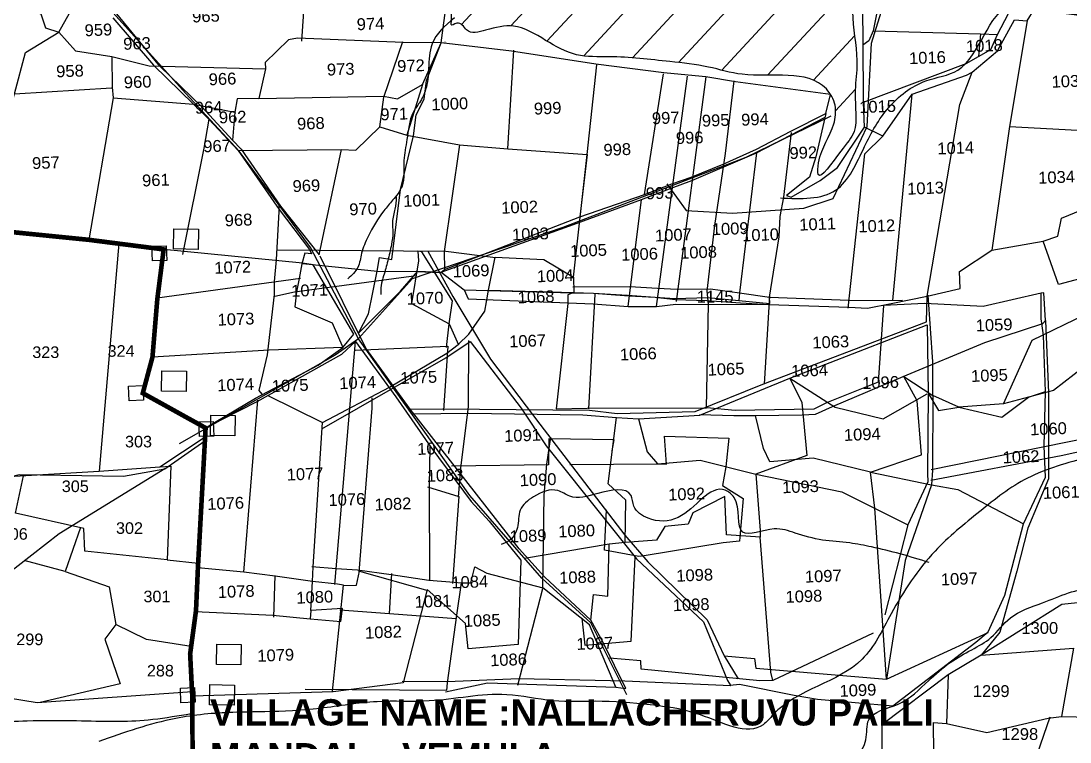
# Model space of a CAD drawing. Header units: inches. Extents: x 203261 to 228925, y 1594290 to 1605484.
# Drawn here: x 212986 to 214796, y 1601238 to 1602483 of the extents above; entities that cross this region are included whole.
import ezdxf
from ezdxf.enums import TextEntityAlignment as Align

# ---------------------------------------------------------------- set-up
doc = ezdxf.new("R2010")
doc.units = ezdxf.units.IN
doc.header["$MEASUREMENT"] = 0
doc.linetypes.add('HIDDEN2', pattern=[0.1875, 0.125, -0.0625])
for name, color, linetype in [('DIMENSION', 7, 'Continuous'), ('PLOT NO', 7, 'Continuous'), ('PLOTS', 7, 'Continuous'), ('PLOTS NO', 7, 'Continuous'), ('ROAD', 1, 'Continuous'), ('STREAM', 4, 'Continuous'), ('TEXT', 1, 'Continuous'), ('VILLAGE BOUNDRY', 5, 'Continuous'), ('VILLAGE BOUNDRY STONE', 1, 'Continuous'), ('VILLAGE BOUNDRY STONES', 1, 'Continuous')]:
    doc.layers.add(name, color=color, linetype=linetype)
doc.styles.get("Standard").update_dxf_attribs({"font": 'arial.ttf'})

msp = doc.modelspace()

# ---------------------------------------------------------------- hatches: boundary and pattern name
at = {"layer": 'STREAM'}
h = msp.add_hatch(dxfattribs=at)
h.set_pattern_fill('ANSI31', color=256, scale=511.1834383110195, angle=2.21251331787907)
h.set_pattern_definition([(47.21251331787908, (213133.6387216388, 1600498.408352531), (-46.89329999948237, 43.40465235965905), [])])
edge = h.paths.add_edge_path()
edge.add_spline(control_points=[(213728.2884643227, 1602476.839443316), (213728.8283848728, 1602474.321323217), (213744.3228939385, 1602485.447280742), (213755.1214493178, 1602457.865566442), (213794.5713943031, 1602469.128056864), (213839.8563896228, 1602481.105136434), (213890.9768104263, 1602449.287644466), (213942.2711095212, 1602419.619825191), (214017.8565039884, 1602423.115229394), (214092.7377394717, 1602414.003952994), (214170.4590212094, 1602406.053664442), (214255.9627945014, 1602378.501843966), (214356.3941548441, 1602404.029851011), (214394.2690024732, 1602337.925017217), (214388.4729791502, 1602290.064068225), (214363.4419078011, 1602261.647836469), (214358.4980543997, 1602197.299397528), (214400.7390326433, 1602260.930606105), (214432.5171337456, 1602294.728125098), (214421.9869369251, 1602352.604740313), (214432.3818844339, 1602416.149182542), (214417.5482550289, 1602486.589020635), (214422.6736489813, 1602560.686437633), (214419.5791749623, 1602645.237135309), (214416.2412436715, 1602725.413456318), (214355.6256633723, 1602793.958076079), (214252.6309842261, 1602776.072195194), (214126.5453623276, 1602862.980040686), (213993.4404814934, 1602950.578307915), (213900.0028801885, 1602970.090236452), (213856.8364865262, 1602996.687830753), (213845.3576348186, 1603003.585327751)], knot_values=[645.735917245654, 645.735917245655, 645.735917245655, 645.735917245655, 655.5460348284314, 675.7279649828342, 708.7894496171743, 757.3884470547819, 818.1357622457722, 876.7465479068137, 933.4815928096446, 1038.499879225556, 1105.583354076819, 1165.329928464349, 1312.756351857339, 1344.616352274712, 1376.818473940464, 1448.758549961232, 1468.887505358014, 1525.034118745897, 1565.776738610667, 1631.11621326327, 1677.730997210728, 1762.118583531011, 1841.541094186089, 1899.868224834722, 2017.290108372567, 2073.454370263737, 2148.211247650806, 2300.718058557838, 2517.137558995528, 2597.969003824519, 2627.550512470154, 2627.550512470154, 2627.550512470154, 2627.550512470154], degree=3, periodic=0)
edge.add_line((213845.3576348186, 1603003.585327751), (213837.9851107656, 1603006.112708852))
edge.add_line((213837.9851107656, 1603006.112708852), (213782.4451343773, 1603028.552211965))
edge.add_spline(control_points=[(213782.4451343773, 1603028.552211965), (213777.2527608156, 1603027.450608507), (213770.3764124697, 1603022.144683892), (213763.9189322197, 1602990.690490988), (213762.5303856731, 1602950.365894349), (213754.9752008614, 1602899.802701344), (213742.5882082189, 1602853.235361303), (213746.2250989068, 1602816.428560654), (213730.3452447, 1602775.328426492), (213713.4420966684, 1602720.214977131), (213766.3502082287, 1602706.10602996), (213761.2541226705, 1602671.862359163), (213760.5200142247, 1602640.937009499), (213751.276910729, 1602593.144485197), (213731.0880836968, 1602540.154178926), (213729.1604384106, 1602496.559555753), (213728.2884643227, 1602476.839443316)], knot_values=[0, 0, 0, 0, 21.88639284769079, 36.85871759895792, 88.98191856097174, 147.3901469682167, 188.0944778434085, 233.7577125128544, 253.1184418694419, 324.3072857567562, 355.9748491897749, 380.8364690139732, 414.0419449632609, 453.2416926274997, 524.452308618321, 583.2715811697842, 583.2715811697842, 583.2715811697842, 583.2715811697842], degree=3, periodic=0)
h.paths.add_polyline_path([(214031.6059063751, 1602612.935926598), (214089.661764818, 1602615.178905848), (214088.4526398853, 1602646.475132023), (214030.3967814424, 1602644.232152773)], flags=24)

# ---------------------------------------------------------------- linework, layer by layer
at = {"layer": 'PLOTS'}
for points in [[(214374.7132603296, 1602323.38607092), (214357.806886602, 1602248.438433467), (214346.5733456897, 1602213.13755968), (214307.0224470216, 1602181.723630177), (214315.0728044625, 1602178.51634247), (214364.9596191759, 1602207.404260413), (214395.1335526839, 1602229.95661916), (214441.413152218, 1602299.699437911), (214440.0411699543, 1602342.538213215), (214439.4037198618, 1602449.407020932), (214438.3761516574, 1602552.940102437), (214437.0793517197, 1602624.363126284), (214416.1006272882, 1602719.17954711), (214409.2538536025, 1602759.46843524)], [(214519.84763571, 1602725.231219609), (214512.6553344425, 1602699.07237115), (214505.0018921474, 1602666.360772875), (214495.8253214587, 1602636.43660368), (214470.5507900612, 1602535.919567352), (214456.8295597101, 1602466.090561972), (214449.0661934221, 1602448.436254867), (214438.485365746, 1602441.42568967)], [(212919.0594823199, 1602123.590835905), (212974.6015978438, 1602356.959456448), (212993.3604793081, 1602428.287633382), (213050.9772323314, 1602463.482998898), (213098.2426586659, 1602548.009190221), (213131.9715934973, 1602612.879108801), (213112.4657942608, 1602693.995440472), (213094.5252408932, 1602707.731342453)], [(213470.3945757677, 1602448.219973704), (213475.1101645629, 1602516.673226), (213504.0453377681, 1602676.312831857), (213541.6186052417, 1602666.10264851), (213560.6502541085, 1602675.416289695), (213589.3482503334, 1602677.552853903), (213618.2612365467, 1602708.318599701), (213716.2378039793, 1602703.920869097)], [(213567.9546544959, 1601943.807107228), (213640.8945966273, 1602016.664003975), (213670.7792822142, 1602050.887019443), (213710.8039795746, 1602049.496416353), (213716.7968431297, 1602054.133365608), (213950.1695573539, 1602145.090346328), (214061.7285339372, 1602183.196821106), (214109.2928117297, 1602201.537699319), (214142.3475929635, 1602213.301949264), (214197.4408605275, 1602236.036860344), (214255.027865234, 1602261.59987971), (214314.2703255235, 1602292.764431531), (214374.7132603296, 1602323.38607092), (214382.8957454558, 1602355.819081118), (214218.7977908801, 1602377.894406836), (214167.6487048011, 1602386.253417704), (214137.0866130831, 1602389.501992659), (214095.2780794067, 1602393.20193909), (213978.0840872128, 1602408.613321507), (213832.1063470367, 1602431.086846346), (213711.1601528045, 1602445.17104292), (213645.5427505168, 1602445.898212099), (213462.7318375097, 1602453.367364205), (213447.1058254545, 1602450.687658414), (213407.070929007, 1602411.476274487), (213407.5056854567, 1602400.2233131), (213396.1267036416, 1602349.069874206), (213358.7418494499, 1602348.811806387), (213354.9718122965, 1602325.678886994), (213350.9054313967, 1602277.128137464), (213297.5772747335, 1602334.743426634), (213225.2090397179, 1602405.044910999), (213103.3172580837, 1602553.750914736)], [(214456.8295597101, 1602466.090561972), (214641.5242211181, 1602460.49703819), (214671.4277696294, 1602459.517651047), (214703.4200308872, 1602521.711388177), (214684.7271859385, 1602524.388910211), (214681.4039498238, 1602510.266332516), (214643.53037573, 1602516.037374812), (214641.0292949262, 1602524.598165454), (214470.5507900612, 1602535.919567352)], [(212843.9603470471, 1602531.15855168), (212975.2829276632, 1602511.514788172), (213020.1075218657, 1602495.575956142), (213027.8066682037, 1602470.928974432), (213050.9772323314, 1602463.482998898), (213079.8211742653, 1602431.311776395), (213142.6094464247, 1602421.799049747), (213206.6949368717, 1602405.576538017), (213407.5056854567, 1602400.2233131)], [(213567.9546544959, 1601943.807107228), (213585.4442838124, 1601977.401262988), (213600.6727102019, 1602050.783613039), (213604.6221239847, 1602074.822158842), (213625.7362664293, 1602071.250681009), (213640.6020536108, 1602191.856935201), (213662.8636374394, 1602284.848487244), (213667.8042391457, 1602321.112021703), (213681.4014171946, 1602347.960620142), (213685.5361886625, 1602380.059484648), (213711.1601528045, 1602445.17104292), (213720.6804036656, 1602518.395849272)], [(214473.3337711339, 1602284.368947453), (214524.0901013323, 1602356.696151369), (214617.7502343552, 1602389.52854577), (214627.2705514767, 1602394.679684884), (214671.0075608302, 1602431.315388419), (214700.5937445668, 1602484.95640557), (214722.2803365863, 1602482.947988843), (214734.3518152291, 1602502.666255817), (214876.2909260487, 1602485.103131303), (214904.6978080374, 1602493.553503711), (214914.3606110963, 1602490.131791423), (215151.954911721, 1602451.319853542), (215241.5679938727, 1602416.713114406), (215363.8546455278, 1602372.932372315), (215386.7671093622, 1602363.618440106), (215459.4230316337, 1602341.718243121), (215520.1474097304, 1602333.114068135), (215534.5516380972, 1602330.310387647), (215636.3575838227, 1602328.155779081), (215656.1650585901, 1602343.033817615), (215697.4574129119, 1602386.76982274), (215728.0767243523, 1602432.749642574)], [(213144.083698243, 1602488.664404434), (213214.3496126428, 1602406.504780788), (213283.6667570463, 1602339.132850046), (213310.0053726123, 1602313.189889994), (213360.5902285325, 1602259.286083095), (213431.1050085731, 1602157.251681562), (213483.3620731647, 1602088.153284146), (213486.8963788876, 1602080.936954657), (213475.4421662437, 1602081.878028755), (213470.3885213882, 1602063.695905787), (213465.9376315322, 1602038.460914491), (213461.4059155797, 1602015.317975077), (213458.295481121, 1601989.581329727), (213522.5907231822, 1601961.823695697), (213541.4083874768, 1601919.512851746), (213413.7323581321, 1601914.488998132), (213212.6185567746, 1601902.796392091)], [(214722.2803365863, 1602482.947988843), (214691.9576773174, 1602300.603173186), (214661.4591810257, 1602087.087269377)], [(213350.9054313967, 1602277.128137464), (213365.8375087792, 1602261.465390767), (213433.4612546534, 1602163.430580553), (213500.5937790596, 1602079.331445446), (213538.7156615836, 1602261.305545773), (213563.584444274, 1602259.973514841), (213604.9152536158, 1602300.271756823), (213611.9522579826, 1602351.381262832), (213644.9839710479, 1602447.730926347)], [(213396.1267036416, 1602349.069874206), (213611.2179794123, 1602353.289942294), (213635.2665458384, 1602348.763694752), (213678.5279936529, 1602373.28435667), (213711.1601528045, 1602445.17104292)], [(214440.0411699543, 1602342.538213215), (214617.3463108432, 1602409.753117385), (214659.6823159536, 1602433.80317741), (214671.4277696294, 1602459.517651047)], [(214641.5242211181, 1602460.49703819), (214638.5143133984, 1602421.778147398)], [(213826.1512333134, 1602262.330018347), (213836.5520412496, 1602432.75724625)], [(213142.6094464247, 1602421.799049747), (213143.099839832, 1602368.806125825), (213144.859139442, 1602350.136119608), (213102.6745082598, 1602105.157851513)], [(213604.9152536158, 1602300.271756823), (213651.4189001068, 1602286.058121754), (213742.2925198232, 1602268.893985521), (213826.1512333134, 1602262.330018347), (213962.6897380443, 1602252.662219409), (213979.4040228209, 1602407.441665946)], [(214061.7285339372, 1602183.196821106), (214094.3877463237, 1602391.485741073)], [(214549.9272016191, 1602007.824275811), (214605.939779252, 1602338.629934175), (214627.2705514767, 1602394.679684884)], [(213410.4161640225, 1601836.681291397), (213505.979066783, 1601789.733375155), (213621.516216731, 1601851.043570355), (213720.6028432344, 1601909.504432715), (213740.0303807982, 1601924.446855622), (213758.4423346774, 1601942.473037693), (213786.2538417899, 1601982.209431898), (213789.1878258169, 1601997.85870314), (213792.4038162139, 1602018.420787556), (213803.9839931759, 1602075.279773378), (213888.1158924188, 1602071.414509219), (213939.5578143806, 1602040.511672194), (213939.6722711675, 1602014.346177683), (213929.6047587852, 1602009.924998085), (213929.2739094791, 1601995.285525266), (213909.1819398159, 1601813.138312762), (213962.905136874, 1601814.779052745), (214168.8354783919, 1601815.184605302), (214172.5940217095, 1601993.894035048), (214169.9648814211, 1602016.760315876), (214183.3748048127, 1602130.062049527), (214201.6478679322, 1602254.264732351), (214216.8114471539, 1602379.57276021)], [(213678.5279936529, 1602373.28435667), (213651.4189001068, 1602286.058121754)], [(214082.5803490122, 1601990.021054554), (214136.1986456935, 1602387.606206966)], [(214167.6487048011, 1602386.253417704), (214116.6967995877, 1601998.454825697)], [(212974.6015978438, 1602356.959456448), (213142.1501615431, 1602367.741613656)], [(214490.6662672665, 1602000.608752795), (214524.0901013323, 1602356.696151369)], [(213144.859139442, 1602350.136119608), (213283.6667570463, 1602339.132850046), (213354.9718122965, 1602325.678886994)], [(213710.8039795746, 1602049.496416353), (213793.494379512, 1602079.341579096), (213945.6302240728, 1602133.685060943), (214056.8951186331, 1602174.906273839), (214107.8515517581, 1602194.426996487), (214143.5250529527, 1602207.743778755), (214255.0109530577, 1602255.456711909), (214373.5586253061, 1602317.001812968)], [(214556.2927464432, 1601690.488829289), (214780.8825515145, 1601733.04439996), (214940.899226914, 1601767.807963734), (215095.6032531965, 1601811.853857152), (215178.0685116501, 1601860.896541182), (215193.8997920957, 1601857.792210268), (215231.3890186628, 1601850.978497271), (215315.6877282792, 1601906.298476973), (215403.0767978065, 1601967.114149315), (215497.0327555533, 1602116.852902146), (215509.8165836897, 1602116.911955844), (215522.2632174655, 1602126.919944273), (215552.7316870089, 1602151.618388556), (215626.5152336977, 1602265.394662941), (215643.2097604809, 1602261.928367458), (215660.9998353546, 1602293.608455535), (215675.9161455391, 1602325.17751615), (215634.8164846774, 1602328.965934061), (215609.7549662682, 1602271.783756642), (215626.5152336977, 1602265.394662941)], [(213310.0053726123, 1602313.189889994), (213301.0837676384, 1602263.233052205), (213264.1428723178, 1602080.000036468)], [(214413.2021862305, 1601986.981940503), (214442.0637150751, 1602253.551668215), (214473.3337711339, 1602284.368947453), (214441.413152218, 1602299.699437911)], [(214691.9576773174, 1602300.603173186), (214873.0420691991, 1602290.758881207)], [(213792.4038162139, 1602018.420787556), (213939.6722711675, 1602014.346177683), (213973.8047481197, 1602012.818793549), (214032.7037195025, 1602009.71786156), (214080.4647894628, 1602006.065644512), (214114.4043171441, 1602004.058805808), (214171.2794515653, 1602005.327175462), (214278.2717168138, 1601995.328259781), (214277.3325911902, 1602006.202697294), (214294.0795560969, 1602110.066710808), (214295.8270316214, 1602145.435939464), (214302.3193119942, 1602178.893308341), (214315.7127896546, 1602290.178295221)], [(213742.2925198232, 1602268.893985521), (213716.0413876572, 1602084.967082473), (213716.7968431297, 1602054.133365608)], [(213360.5902285325, 1602259.286083095), (213538.7156615836, 1602261.305545773)], [(213939.5578143806, 1602040.511672194), (213962.6897380443, 1602252.662219409)], [(213962.6897380443, 1602252.662219409), (213950.1695573539, 1602145.090346328)], [(214255.0109530577, 1602255.456711909), (214225.6673951293, 1602013.575608551), (214224.7755841895, 1602000.327717622)], [(213710.8039795746, 1602049.496416353), (213750.5024733484, 1602018.69013549), (213937.4931562083, 1602013.832318101), (213973.8047481197, 1602012.818793549), (214035.0286640339, 1602008.538968017), (214080.4647894628, 1602006.065644512), (214115.0819831377, 1602001.966081006), (214169.2573342589, 1602000.310967587), (214227.6629247019, 1601996.51890597), (214276.2035135062, 1601993.479785222), (214414.3415600523, 1601988.899747916), (214446.9440511599, 1601987.13506384), (214487.4922758737, 1601995.128222862), (214549.9272016191, 1602007.824275811), (214606.7976341837, 1602020.907566999), (214605.660115419, 1602050.350384338), (214661.4591810257, 1602087.087269377), (214750.1396525153, 1602102.610574843), (214775.1421220894, 1602111.515275043), (214781.5156575907, 1602142.382398057), (214864.5708822778, 1602176.212106456)], [(214033.8871779632, 1601990.076849503), (214056.8951186331, 1602174.906273839)], [(213401.6669329897, 1601838.438440775), (213396.5020461382, 1601845.117393856), (213411.2076584817, 1601906.564200743), (213423.4167271302, 1602010.648209292), (213423.3575006023, 1602032.941741214), (213426.7687782068, 1602070.430893597), (213431.269546068, 1602154.214105553), (213431.2697530855, 1602163.978417756)], [(214681.5207751931, 1601822.144354987), (214731.0638900567, 1601931.979702688), (214823.6586502322, 1601976.51182057), (214822.0969486431, 1602040.136885579), (214776.7138629905, 1602027.789049254), (214750.1396525153, 1602102.610574843)], [(213304.3290641654, 1601780.311225334), (213390.6732320907, 1601831.990010725), (213498.4030386896, 1601888.798443045), (213541.4083874768, 1601919.512851746), (213560.3084499137, 1601942.032752245), (213489.9359533504, 1602061.799475555), (213471.5123489518, 1602064.574029095), (213267.2013842539, 1602085.152366412), (213231.923491135, 1602088.590468934)], [(213426.5734530456, 1602087.698654676), (213718.8877019612, 1602085.78861812), (213804.9111256407, 1602074.485429484)], [(213719.9526478293, 1601919.006427143), (213724.9150407188, 1601960.311008247), (213730.7089840155, 1601999.631604781), (213677.3160661182, 1602084.696415044), (213670.7827369777, 1602085.274164383), (213671.8031829548, 1602068.63125566), (213659.5869455054, 1601995.263020216), (213724.9150407188, 1601960.311008247), (213740.571475966, 1601923.874786814)], [(213687.6636880828, 1602085.531041398), (213731.3128120663, 1602007.205468412), (213796.0595362015, 1601899.37426389), (213881.1391660475, 1601786.715131451), (214027.9525687302, 1601595.361770589), (214067.6628044724, 1601549.378991147), (214170.2812904508, 1601449.256948532), (214199.4787879395, 1601387.173967449), (214223.2828524647, 1601347.455153197)], [(213471.4917325273, 1602064.450096909), (213601.0901795352, 1602051.233047434), (213670.1871085105, 1602050.6214743), (213708.7075407375, 1602048.868114465)], [(214012.6266230872, 1601332.596110536), (214029.8863158833, 1601330.377129632), (213990.7262874898, 1601409.745833257), (213969.3353290067, 1601448.339831734), (213889.5299912883, 1601523.126375005), (213845.7009527962, 1601571.914894832), (213657.5636316424, 1601812.66028162), (213580.9414589161, 1601918.181884566), (213502.0028603865, 1602077.053520925)], [(213468.0135610221, 1602038.462054521), (213220.9657905933, 1602004.447343622)], [(213667.5134510629, 1602042.888579927), (213457.9334344378, 1602014.828031931), (213423.9657769104, 1602007.427830878)], [(213750.5024733484, 1602018.69013549), (213757.5040793925, 1602003.394509331), (213973.3092018696, 1601994.891647496), (214033.8871779632, 1601990.076849503), (214082.5803490122, 1601990.021054554), (214116.1639885209, 1601993.927638683), (214276.2035135062, 1601993.479785222)], [(213938.2044152922, 1602024.251429478), (214036.2882707014, 1602024.403977467), (214084.1915611638, 1602021.589985477), (214118.5145485529, 1602019.793052789), (214175.578208944, 1602020.455966376), (214225.6673951293, 1602013.575608551), (214277.3325911902, 1602006.202697294), (214415.3947608305, 1602001.060835262), (214474.0725566098, 1602000.244378482), (214507.2599779232, 1602000.973127107)], [(213965.6104479836, 1601813.144181802), (213976.863087902, 1602011.592690051)], [(214156.6884499711, 1601803.527865049), (214215.8161691744, 1601802.056753859), (214253.6236731232, 1601801.659456008), (214334.0057021756, 1601803.262802813), (214357.1371522861, 1601804.156482866), (214386.2136029622, 1601817.257920691), (214508.4721538649, 1601869.458807948), (214649.4527321397, 1601927.996504513), (214749.2069460159, 1601960.62949524), (214754.248677944, 1601965.686668091), (214751.2712161603, 1602013.444397027), (214746.2395003812, 1602013.012807882)], [(214209.8470546164, 1601336.183469088), (214225.7734228717, 1601337.945198183), (214319.967845399, 1601319.090907251), (214360.6621379406, 1601312.36148989), (214490.5415605546, 1601300.420306935), (214633.907199872, 1601410.797009092), (214655.1732579088, 1601428.221890315), (214683.7611697158, 1601491.825833166), (214715.8106045942, 1601614.82137379), (214753.7895785065, 1601695.470472393), (214751.7702861303, 1601748.95776988), (214753.9672374047, 1601843.52316313), (214750.574437744, 1601939.888708597), (214747.428767371, 1601961.470022288), (214746.4338749819, 1601968.903056409), (214746.2395003812, 1602013.012807882), (214646.3411107883, 1601990.217614339), (214545.9922233015, 1601994.958538274), (214474.5341436848, 1601991.960576671), (214465.1646681944, 1601859.56305787), (214376.01395029, 1601823.584229978), (214354.0251548529, 1601812.654139242), (214218.5140621971, 1601810.383558508), (214169.6819494999, 1601815.256840179)], [(214269.1189590357, 1601856.100147732), (214278.2441439479, 1602008.254026388)], [(214452.1524837042, 1601704.215072687), (214540.165738745, 1601734.220215485), (214532.4634664581, 1601827.335800643), (214509.4250469446, 1601869.218901655), (214559.7213866911, 1601836.216162243), (214559.5068995798, 1601894.279790047), (214551.3822387716, 1602009.319092057)], [(213657.5636316424, 1601812.66028162), (213713.8166173945, 1601813.207578405), (213966.6898645784, 1601811.21993782), (214014.8299705908, 1601805.017611394), (214149.1605070574, 1601808.52783458), (214266.3399626806, 1601855.717529576), (214548.4036556419, 1601963.651093788), (214549.9272016191, 1602007.824275811)], [(213662.0680650627, 1601804.61094219), (213758.484689064, 1601805.639829816), (213955.2042502467, 1601803.129493637), (214013.7362500497, 1601798.313480713), (214051.5961125672, 1601796.068984482), (214157.4362547794, 1601802.252861744), (214312.8024397212, 1601866.222655507), (214549.5284573213, 1601958.415055567), (214551.722159713, 1601840.39705594), (214550.3485946897, 1601701.670148849), (214550.8946480651, 1601687.536448125), (214516.3185593473, 1601613.219960668), (214476.8159220622, 1601457.657415426)], [(214754.248677944, 1601965.686668091), (214758.9796221696, 1601840.79147775), (214758.9548837078, 1601753.50475808), (214759.4235550466, 1601692.525612544), (214723.4071225548, 1601607.485266085), (214704.5331632508, 1601533.029647056), (214675.1894535172, 1601427.927859897), (214643.194534414, 1601388.161605993)], [(214556.8237452494, 1601708.496220515), (214828.851215162, 1601763.953385011), (214917.4765400959, 1601785.443350303), (215021.2595382222, 1601806.609703286), (215056.111298141, 1601816.771741625), (215138.4367489224, 1601865.769492612), (215133.8579567196, 1601951.186423371)], [(213304.3290641654, 1601780.311225334), (213393.5822167004, 1601825.893822587), (213539.3064273681, 1601907.807621345), (213562.947333433, 1601929.393304431), (213632.4835532441, 1601833.959106183), (213693.0346994406, 1601747.329262361), (213762.8170161141, 1601653.589847824), (213793.5603978084, 1601619.547324453), (213848.3901257191, 1601552.201596766), (213843.6055097192, 1601406.616580171), (213757.6642774123, 1601399.104209925), (213752.71729281, 1601442.69666967), (213686.5826658513, 1601501.624914101), (213645.2729098049, 1601340.265373326), (213524.6766231573, 1601324.893148438), (213281.2961962333, 1601317.315618979)], [(213504.9896956929, 1601778.705367272), (213631.2605471705, 1601851.61769906), (213719.1206833868, 1601901.46178731), (213760.8315524323, 1601929.480386494), (213849.1636886488, 1601814.456423596), (213892.1985587216, 1601749.587393229), (213992.6671284251, 1601623.291435593), (214048.1201088565, 1601554.514169876), (214163.8655526756, 1601445.569828633), (214205.324780334, 1601344.547576439), (214210.9626306717, 1601335.396405683), (214027.6536810202, 1601342.980514432), (214002.9475813147, 1601343.765388257), (213845.0457889784, 1601347.073396393), (213721.1958175662, 1601342.169876818), (213643.703998915, 1601342.694304244)], [(213527.1604369817, 1601510.154103946), (213562.947333433, 1601929.393304431)], [(213562.8679794472, 1601914.597811931), (213722.3549740436, 1601921.550199603), (213714.792572382, 1601810.767216628)], [(213740.7861907896, 1601660.642184719), (213744.6759152257, 1601711.392906474), (213758.1005523098, 1601816.986547373), (213758.8708655407, 1601931.381215452)], [(214875.0801681384, 1601927.818977051), (214767.6292325984, 1601845.276471711), (214681.5207751931, 1601822.144354987), (214604.1726380113, 1601816.507404554), (214559.7213866911, 1601836.216162243)], [(214312.8024397212, 1601866.222655507), (214333.23591651, 1601824.375886758), (214342.233627326, 1601732.961510592), (214253.7459064793, 1601700.5690603), (214261.4348880861, 1601603.12091039), (214261.609631994, 1601592.052883253)], [(214312.8024397212, 1601866.222655507), (214390.9430207344, 1601816.227539037), (214473.7158298191, 1601795.93874678), (214549.6571362844, 1601839.291703861)], [(213370.4552960924, 1601531.337094314), (213394.1882936244, 1601828.068947709)], [(213569.6153937194, 1601531.125295168), (213591.6101503794, 1601814.230654469), (213591.8630588815, 1601832.108706931)], [(214559.7213866911, 1601836.216162243), (214559.1764047719, 1601707.440698876), (214557.2725533729, 1601682.225048828), (214511.545171827, 1601551.78303352), (214479.4611893554, 1601346.639501725)], [(214551.722159713, 1601840.39705594), (214569.5923740751, 1601810.309015017), (214604.1726380113, 1601816.507404554)], [(214604.1726380113, 1601816.507404554), (214678.4479720084, 1601799.09731204), (214724.5750038957, 1601833.710413349), (214753.9672374047, 1601843.52316313)], [(214028.2018178556, 1601582.533001062), (214029.5848710897, 1601655.459600158), (213998.8544420701, 1601683.649051039), (214013.7362500497, 1601798.313480713)], [(214051.5961125672, 1601796.068984482), (214066.2831515992, 1601738.991199048), (214084.105072297, 1601718.571300693), (214157.926014889, 1601724.833962593), (214253.7459064793, 1601700.5690603), (214402.5626789565, 1601670.143857824), (214516.3185593473, 1601613.219960668)], [(214479.4611893554, 1601346.639501725), (214459.4406191519, 1601641.681909246), (214452.1524837042, 1601704.215072687), (214352.8101143136, 1601728.088644147), (214278.1230626266, 1601721.961530409), (214267.5291308152, 1601744.599155918), (214253.6236731232, 1601801.659456008)], [(213488.7991434406, 1601515.115671359), (213490.171049797, 1601540.666554152), (213505.979066783, 1601789.733375155)], [(213718.3729953132, 1601324.864573262), (213790.8157062083, 1601340.234433886), (214012.6266230872, 1601332.596110536), (213966.6954468446, 1601440.679871737), (213886.2955358823, 1601504.263435823), (213888.6416985547, 1601664.575637932), (213893.0462633057, 1601717.876272601), (213900.2145842161, 1601764.365655281)], [(214006.2953460599, 1601740.981265876), (214009.532650711, 1601760.058252815), (213896.737386468, 1601761.826225187), (213896.4300129008, 1601716.891923656), (213728.8531475565, 1601714.514543399)], [(213933.1637261928, 1601717.528688068), (214083.7292848889, 1601718.483379196), (214099.9355979772, 1601717.884028158), (214096.4595768604, 1601766.334064062), (214207.1377860518, 1601762.901438608), (214202.1795964582, 1601712.93960038), (214196.5183722452, 1601681.174666258), (214232.2225765598, 1601658.281692831), (214226.6845874827, 1601591.575589041), (214225.7098076042, 1601585.054746831), (214197.5210458583, 1601581.949566921), (214061.1464575791, 1601559.286853238), (214051.8352753339, 1601558.492269575), (213992.7291134403, 1601569.17507549), (213996.1223823489, 1601638.881782824)], [(213691.1923155076, 1601747.51409745), (213690.0358045454, 1601679.751791928), (213690.625932408, 1601517.932237524)], [(214452.1524837042, 1601704.215072687), (214557.2725533729, 1601682.225048828), (214602.8331581746, 1601674.102376863), (214715.8106045942, 1601614.82137379)], [(213687.4889308471, 1601678.506977568), (213741.3544068348, 1601661.810553941), (213730.3156459286, 1601511.559324366)], [(214283.6348941098, 1601344.426150603), (214280.1426064688, 1601358.497457064), (214261.609631994, 1601592.052883253), (214203.6776793578, 1601595.556430311), (214200.6247792817, 1601662.032614181), (214145.3310886147, 1601633.843258638), (214137.1771853924, 1601614.464986591), (214096.866556826, 1601609.942192259), (214082.3559063868, 1601586.660552574), (214028.2018178556, 1601582.533001062), (214000.8250780826, 1601579.440010108), (213854.8190425806, 1601554.769274492)], [(213969.3353290067, 1601448.339831734), (213973.9558844766, 1601492.91925912), (213998.5045088437, 1601490.136303207), (214000.8250780826, 1601579.440010108)], [(213953.4268268218, 1601451.947656226), (213958.759668662, 1601405.50640651), (214038.7109405647, 1601412.153155366), (214046.0285996688, 1601557.35870284)], [(213485.7633504678, 1601465.465294204), (213488.7991434406, 1601515.115671359), (213424.2677681163, 1601524.561053481), (213370.4552960924, 1601531.337094314), (213291.0365020357, 1601539.040137979)], [(213487.8412655874, 1601541.129985637), (213529.5959039346, 1601537.485467466), (213566.666573519, 1601535.3993751), (213624.4548258391, 1601527.077079307), (213689.3768135228, 1601517.291004068), (213733.5127572906, 1601514.291929613), (213745.2648855195, 1601512.967049477), (213737.4610406282, 1601457.281783163), (213721.4467870028, 1601340.558777547), (213720.1766050556, 1601327.029430037), (213476.159685894, 1601328.867214901)], [(213745.2648855195, 1601512.967049477), (213762.1929475223, 1601513.225746615), (213769.2878181452, 1601540.855720275), (213789.9240382495, 1601529.398202743), (213886.2955358823, 1601504.263435823)], [(213423.513829024, 1601525.757404635), (213421.4323696149, 1601453.848077887)], [(213541.1010167366, 1601508.360331963), (213564.6322293222, 1601508.67648284), (213570.1576844193, 1601532.964699901), (213687.8305605306, 1601499.916425783)], [(213621.7938162325, 1601459.177584515), (213625.5502471152, 1601529.254106922)], [(213523.1442876186, 1601325.900298192), (213542.4458824378, 1601508.965732988), (213531.8486512988, 1601510.928206335), (213488.7991434406, 1601515.115671359)], [(213843.3011185338, 1601336.055739234), (213886.4248331574, 1601503.359204498)], [(213286.178059249, 1601463.249238712), (213420.4198359721, 1601456.852891694), (213484.5921301277, 1601450.595695795), (213537.6474482683, 1601446.320424579), (213540.3130286229, 1601468.916886978), (213485.7633504678, 1601465.465294204), (213484.5921301277, 1601450.595695795)], [(213536.2557209553, 1601466.46730095), (213621.7709409196, 1601459.769674669), (213736.7491008548, 1601451.28500649)], [(214809.2069785966, 1601478.177030816), (214781.9886742043, 1601475.825960493), (214643.194534414, 1601388.161605993), (214586.2458031724, 1601353.937068317), (214471.5494421604, 1601267.548152955), (214471.3060618712, 1601189.542239444)], [(214456.661042241, 1601425.860601075), (214283.6348941098, 1601344.426150603), (214260.8577910471, 1601343.606931356), (214055.9847120115, 1601363.77148058), (214055.4145843826, 1601378.528304078), (214001.3478232314, 1601383.009291316)], [(214199.4787879395, 1601387.173967449), (214251.5235917155, 1601382.187618031), (214253.9558395628, 1601365.638785652), (214479.4611893554, 1601346.639501725), (214655.0685257167, 1601427.269085699)], [(214643.194534414, 1601388.161605993), (214802.3489185703, 1601400.289064657), (214781.6077139149, 1601282.321177421)], [(214586.2458031724, 1601353.937068317), (214582.9189892001, 1601270.066609135)], [(214561.3488220044, 1601218.550060102), (214560.7592562968, 1601271.634245512), (214582.9189892001, 1601270.066609135), (214652.784300972, 1601254.452784408), (214758.5377517694, 1601279.544698241), (214781.6077139149, 1601282.321177421), (214857.8947144018, 1601280.221588976)], [(214761.5906260889, 1601280.995921679), (214701.2380137952, 1601106.320940196), (214671.9222734053, 1601032.593574843), (214691.5165448161, 1601027.809017411), (214681.5325829934, 1600970.616911347), (214649.7079668218, 1600890.029420294)]]:
    msp.add_lwpolyline(points, dxfattribs=at)
at = {"layer": 'PLOTS NO'}
for points in [[(213154.5330719189, 1602098.510521336), (213120.744644704, 1601705.731326862)], [(212886.6943643969, 1601691.801510068), (213120.744644764, 1601705.731326866), (213225.3101627579, 1601713.049113323), (213303.4917447183, 1601765.113179127)], [(213225.3101627579, 1601713.049113323), (213244.4463874906, 1601714.388319677), (213237.6849322549, 1601552.730389084), (213291.4832458901, 1601547.148911476)], [(213237.6849322549, 1601552.730389084), (213095.9711720899, 1601567.43293505), (213094.352211562, 1601606.952087039), (212976.160641252, 1601633.057041503), (212990.232707801, 1601697.963733642)], [(213088.5556830198, 1601608.232365432), (213062.1500240544, 1601532.420312587), (213137.8510456792, 1601506.053326265), (213149.1934327669, 1601441.194731393)], [(211119.0442186254, 1601540.737129997), (211502.8537229896, 1601469.939047804), (211792.5659607419, 1601320.724358395), (211892.4687313186, 1601294.888669157), (211981.309546259, 1601280.785688879), (212105.1821741, 1601253.850939214), (212233.8597564549, 1601279.069218741), (212560.7560909061, 1601384.285049394), (212747.5988521587, 1601349.581993588), (213013.7143193235, 1601306.101964859), (213280.8863270335, 1601325.420328317)], [(213062.1500240544, 1601532.420312587), (212991.355784901, 1601551.548377065)], [(213279.3667568425, 1601403.187313765), (213202.2107316725, 1601415.008740793), (213149.1934327669, 1601441.194731393), (213130.568302821, 1601415.777021737), (213156.637738373, 1601338.602215871), (213018.5140062213, 1601306.449015048)]]:
    msp.add_lwpolyline(points, dxfattribs=at)
at = {"layer": 'ROAD'}
for points in [[(213568.140590852, 1601934.468791939), (213485.2857046453, 1602091.955241642), (213362.2261231773, 1602258.219856535), (213269.9549250951, 1602357.785566118), (213107.8648530855, 1602538.600688954), (212941.6614249904, 1602734.504561515), (212838.2362707592, 1602807.152886751), (212726.0477394075, 1602907.33420362), (212607.2773152336, 1603025.724187488), (212495.1513783605, 1603177.952240083), (212382.2514652766, 1603272.565631134)], [(214100.2508686237, 1602201.839887809), (214133.9892736422, 1602155.62663336), (214213.6654324499, 1602151.101937879), (214336.5835815968, 1602159.651938657), (214387.2884920467, 1602176.436423704), (214446.4642647008, 1602300.512574883), (214453.8353718875, 1602444.488859064), (214470.4412562392, 1602498.158146133), (214591.5575685188, 1602641.968648598), (214655.2608493475, 1602767.02149622), (214698.8441900141, 1602813.372484148), (214711.7102800422, 1602844.661067351), (214737.5169595053, 1602887.856111224), (214779.6140867283, 1602951.305249791), (214792.1575857424, 1602990.943575078), (214775.4114277822, 1603030.591603736)], [(213568.372442857, 1601935.043084002), (213661.4039966026, 1602038.635280476), (213921.1976513032, 1602126.852975346), (214237.402498236, 1602247.962252268), (214383.7717745795, 1602319.000473185)], [(214031.1600716888, 1601319.416830989), (213982.6135091883, 1601417.63081014), (213969.2540053376, 1601443.884197011), (213884.4697001569, 1601521.059512392), (213760.3498391308, 1601663.760012399), (213568.140590852, 1601934.468791939), (213528.2125985652, 1601905.818759094), (213395.2686289117, 1601830.514742199), (213258.4818879099, 1601752.804194989)], [(210633.4892424185, 1601250.492013884), (210763.7377919103, 1601343.741752226), (210996.655160816, 1601417.164067368), (211252.775360726, 1601520.48350822), (211520.5614509462, 1601502.521615159), (211713.6692463629, 1601549.343210743), (212194.0386291002, 1601543.251888174), (212369.656948614, 1601538.892649478), (212503.4426870497, 1601570.025265252), (212579.0527305615, 1601562.745517724), (212721.046793591, 1601633.100131648), (212982.6351512311, 1601700.003279343), (213162.8205111707, 1601697.083687102), (213234.2068139523, 1601709.54987792), (213303.1006126018, 1601758.013805044)], [(213234.2068139523, 1601709.54987792), (213051.7964951523, 1601597.490889844), (212933.2737397745, 1601505.229541487), (212821.6042651267, 1601417.781670985), (212779.3572380691, 1601359.273739211), (212778.8571796873, 1601212.111532469), (212788.1704271634, 1601119.15478148), (212698.6494153925, 1601007.340915974), (212611.3381787271, 1600910.264870539), (212483.1893712664, 1600847.337375224), (212270.5986046018, 1600692.785015026), (212164.2646998013, 1600577.30393526), (212025.1777731986, 1600454.142624885), (211819.7536208797, 1600262.063416461), (211729.9692401387, 1600255.638954724), (211651.7166094318, 1600170.235016916), (211552.4708300239, 1600066.457986856)]]:
    msp.add_lwpolyline(points, dxfattribs=at)
at = {"layer": 'STREAM'}
for points in [[(213728.2884643227, 1602476.839443316), (213733.6841217382, 1602535.410713616), (213752.5725290036, 1602604.07059929), (213759.7001004072, 1602642.616908359), (213762.2521491506, 1602675.724168593), (213760.8131741943, 1602700.544109998), (213735.2014626669, 1602719.168685334), (213736.2975047358, 1602790.349091246), (213742.2883819184, 1602808.759610842), (213745.3137255117, 1602854.322515673), (213752.8652826909, 1602894.320222309), (213761.6439550261, 1602952.064971488), (213766.8204959696, 1603003.930485101), (213770.5679212737, 1603018.426253865), (213879.13382249, 1602983.87195094), (213954.8985457389, 1602955.704075902), (214143.9661045962, 1602850.390931625), (214282.8323092653, 1602787.347259668), (214357.2891043017, 1602780.655743429), (214397.1155842663, 1602741.054281241), (214420.2519554856, 1602625.934313119), (214421.548473788, 1602567.621594009), (214421.2658485636, 1602488.199586217), (214428.3346268001, 1602404.108581352), (214425.3443451125, 1602357.589807745), (214423.5547077498, 1602292.274846626), (214400.9279654458, 1602258.392821802), (214361.7941482416, 1602218.131344607), (214362.453331251, 1602238.249503646), (214388.5852164439, 1602305.275611351), (214390.6948474433, 1602337.408555456), (214375.7257410865, 1602365.533019566), (214230.4948331569, 1602390.881267955), (214172.0861600238, 1602403.454257014), (214105.6635902816, 1602412.847596514), (214000.9812864554, 1602421.241388707), (213944.3575666946, 1602424.793807683), (213891.222845937, 1602449.530938596), (213835.6988933369, 1602474.174943761), (213787.6242285095, 1602467.055312193), (213754.5688721646, 1602467.691852169), (213737.8564103479, 1602479.00573412), (213728.2884643227, 1602476.839443316), (213728.2956264207, 1602478.636354689)], [(215841.7099692734, 1602586.398249877), (215853.8939860812, 1602558.436100082), (215863.9456421611, 1602531.778561438), (215859.5015648325, 1602485.143384683), (215832.2143598119, 1602454.962805602), (215778.2794315655, 1602396.013283004), (215708.631224051, 1602258.786420222), (215672.1198560882, 1602213.372060286), (215618.7084479538, 1602130.322056736), (215509.6172986957, 1602022.932814136), (215409.0092829388, 1601925.855944523), (215325.8341903022, 1601866.062911946), (215125.060708433, 1601799.082894428), (215041.5818096637, 1601775.888443052), (214957.7177827006, 1601762.663740723), (214827.9797091521, 1601729.916226888), (214722.8007253286, 1601693.679963717), (214640.6486086164, 1601636.145257555), (214563.3586005245, 1601567.704356972), (214487.6093110708, 1601459.384468152), (214437.3523223256, 1601380.893964673), (214283.8860136477, 1601285.364353412), (214266.7913025196, 1601268.062839979), (214158.4495585188, 1601284.955742861), (214083.4496228566, 1601300.917997535), (213988.7955033633, 1601308.355069523), (213903.2665338166, 1601309.488300366), (213824.0464561932, 1601319.740489874), (213690.1268160974, 1601309.019504347), (213600.2492604637, 1601307.765902567), (213501.8885713288, 1601296.199927799), (213406.6395043096, 1601290.301190702), (213351.169582518, 1601289.267509785), (213252.7660438043, 1601278.809292362), (213119.9591454136, 1601239.286803256)], [(214296.5723542866, 1602177.491929931), (214391.7849491142, 1602190.932496308), (214441.6324762815, 1602266.073664989), (214483.0020063578, 1602333.077326467), (214547.6341111034, 1602379.503568228), (214602.5923176961, 1602398.222014782), (214694.7448770057, 1602511.36639369), (214765.4329518221, 1602505.52494947), (214814.309876659, 1602493.329846126), (214863.8906499536, 1602494.633423296), (214904.477214508, 1602522.530849175), (214935.136089321, 1602537.798806028), (215013.1696650925, 1602516.320974717), (215086.8523756674, 1602480.591592499), (215170.8696145081, 1602453.68177646), (215263.021166413, 1602431.524635955), (215320.6754497802, 1602414.158473995), (215350.6304761356, 1602415.927750333), (215383.4057318113, 1602439.849940465), (215398.3427842231, 1602481.451825697), (215418.3393542178, 1602518.962951007), (215445.2780018999, 1602551.231293765), (215461.0895473356, 1602554.29168052), (215484.7686414935, 1602512.345000722), (215515.9259560039, 1602498.853334475), (215595.7688499269, 1602493.977553754), (215649.7501223023, 1602492.389664975), (215692.8806516467, 1602502.01568704), (215723.4474488034, 1602503.80859905), (215758.8653844473, 1602491.094327847), (215750.5397073806, 1602452.809350656), (215751.1538643654, 1602436.912899116)], [(213733.7915540876, 1602488.632821062), (213695.0758832016, 1602443.398483315), (213689.2780548121, 1602401.08692721), (213684.0817684914, 1602364.575495641), (213679.5810905208, 1602352.847844531), (213673.3979048348, 1602341.880692895), (213662.4911847895, 1602324.954164177), (213651.9042971579, 1602278.330887115), (213646.7080108375, 1602241.819455547), (213643.4489342658, 1602197.954977922), (213627.0560759759, 1602173.389421369), (213612.0573125685, 1602155.480112414), (213584.8850852495, 1602110.691753852), (213573.5913741344, 1602081.831615407), (213567.0931624952, 1602057.64833702), (213549.684895003, 1602037.994931433)], [(217719.473668133, 1601918.205740343), (217647.6430392666, 1601953.65355807), (217583.0019362494, 1601994.073196796), (217500.6547714189, 1602041.185130067), (217433.8716109533, 1602102.309951981), (217290.7881998134, 1602188.278097654), (217213.1081091554, 1602218.805867555), (217148.5212569878, 1602240.451404975), (217091.8199351032, 1602266.425064838), (216988.7743832654, 1602271.306006323), (216890.8915962856, 1602286.300517031), (216783.990167395, 1602291.558506126), (216680.7753005378, 1602288.241382275), (216590.5193009983, 1602314.25981767), (216499.0852647287, 1602330.24136392), (216394.2432087555, 1602351.672803065), (216316.1258565065, 1602376.148469276), (216228.0094016732, 1602398.896666288), (216160.6672759255, 1602405.012434456), (215974.8673078554, 1602363.216178045), (215860.9655108655, 1602282.649652732), (215788.5832655378, 1602183.30481), (215754.5793866159, 1602118.698257072), (215706.9715715266, 1602044.984046994), (215641.0167812763, 1601973.779281005), (215591.9833377947, 1601877.902117193), (215529.0041972227, 1601757.465362347), (215487.3353476116, 1601668.961957022), (215437.8803361051, 1601558.492514786), (215398.4422214524, 1601440.038022785), (215373.837387459, 1601382.231153888), (215352.0758788708, 1601334.188988241), (215298.2393589462, 1601282.762069862), (215206.3059387614, 1601244.881929816), (215146.1644142534, 1601206.065218828), (215131.6234468483, 1601168.955950493), (215132.9669300286, 1601145.06295264), (215104.1054926896, 1601108.660688082), (215075.7756551626, 1601080.260574408), (215046.9466814919, 1601043.019374855), (214986.1955344786, 1601013.151185462), (214944.6262780466, 1600990.120784587), (214920.2672060672, 1600967.7552748), (214877.4888482521, 1600932.495667052), (214838.1998176884, 1600883.087956863), (214831.9421945344, 1600838.317079898), (214830.2866158232, 1600801.450234393), (214835.1503794489, 1600745.187359022), (214825.3446133623, 1600685.66958453), (214806.6510500168, 1600647.31347511), (214784.2939252967, 1600581.934514405), (214782.5411856516, 1600557.673609736), (214749.3663795997, 1600492.889329006), (214740.2036306362, 1600451.541293704), (214739.9235661988, 1600423.977116407), (214746.1511918918, 1600402.040607344), (214720.8695803813, 1600377.542693428), (214734.6160293726, 1600335.063654328), (214746.3194488159, 1600310.650579414), (214754.0715480348, 1600284.068748672), (214764.2764188441, 1600263.629971906), (214763.7629763943, 1600242.105069603)], [(213633.4219670166, 1602179.047360368), (213630.9202618061, 1602158.319679876), (213626.8315858136, 1602135.879681201), (213627.5319690629, 1602117.751403482), (213625.0302954137, 1602097.02290607), (213618.6912488744, 1602068.71989876), (213611.4323300664, 1602042.856224758), (213607.1226628401, 1602026.184572172), (213606.9012771044, 1602010.496372622)], [(213618.725342337, 1600118.88535838), (213623.3211702827, 1600154.42462982), (213644.8814705279, 1600181.24633891), (213658.3219448884, 1600197.529284151), (213664.9344981237, 1600213.974459545), (213675.5364140194, 1600270.621977645), (213686.7300127796, 1600311.95475014), (213705.6538398026, 1600340.804837545), (213706.4170558813, 1600354.768131535), (213717.1388799402, 1600375.206474719), (213751.9981444394, 1600377.831378163), (213778.7524161008, 1600380.569215821), (213818.8156263223, 1600402.993254214), (213848.6929797938, 1600435.248819195), (213865.8991279494, 1600453.38141935), (213903.8814725794, 1600485.524093584), (213921.822365785, 1600517.744564617), (213932.2335149449, 1600535.188593409), (213951.4004894829, 1600570.649897352), (213981.1743697032, 1600638.689246364), (214026.7850720496, 1600683.055908861), (214044.4498160303, 1600700.354131573), (214060.5792746373, 1600764.985709654), (214082.4147290977, 1600835.349062406), (214157.0370346419, 1600863.450036529), (214179.2483550359, 1600871.123840995), (214198.9432661277, 1600890.968588756), (214211.225604102, 1600908.482276957), (214233.0373886093, 1600961.80555328), (214277.9622505569, 1601073.537704997), (214313.3447795383, 1601111.027703431), (214339.5845433036, 1601155.661704648), (214398.2011434874, 1601192.004671958), (214444.0069760379, 1601242.16555929), (214448.821636613, 1601276.42987509), (214498.333054242, 1601303.107046988), (214552.3828379763, 1601344.447375126), (214589.3793349818, 1601375.315826826), (214626.7123299477, 1601397.474577823), (214659.7294250315, 1601418.376260634), (214693.3312519684, 1601452.384553696), (214749.0594355035, 1601478.525015692), (214838.6459071379, 1601503.792917623), (214856.1198152676, 1601503.377695351), (214932.9689000553, 1601519.430789031), (214977.8483561991, 1601515.713014425), (215046.7765599158, 1601539.092441502), (215117.0845882452, 1601583.241574315), (215150.0175590488, 1601606.320676868), (215224.7256107009, 1601649.549479859), (215256.8593995832, 1601693.314102562), (215304.0819710339, 1601713.674265971), (215326.8771322998, 1601716.735623426), (215330.5703783961, 1601677.626188454), (215334.8524446674, 1601623.274769831), (215353.0034885054, 1601577.091554241), (215372.912916637, 1601541.879644682), (215378.7009935215, 1601505.031813049), (215381.182664405, 1601440.797811122), (215312.6567808921, 1601350.41670799), (215295.3552611103, 1601318.128498865), (215208.0739313844, 1601289.678640052), (215153.8138365298, 1601253.781872136), (215109.3632830413, 1601189.915320738), (215086.7404594973, 1601154.150508164), (215062.9440332994, 1601120.521045266), (215017.6101736095, 1601079.517433761), (214979.7765719104, 1601042.074631036), (214909.5568084883, 1600967.399464835), (214870.3813049488, 1600936.446827549), (214844.6555529505, 1600925.807446376), (214838.7879523062, 1600883.277842206)], [(214553.0638013902, 1601548.069265533), (214503.0602764796, 1601562.835192786), (214453.8593091893, 1601574.849169976), (214415.9962920721, 1601581.73525187), (214369.1493198911, 1601586.882739885), (214322.0339488781, 1601598.97729377), (214285.5613292792, 1601605.917093461), (214231.4697677366, 1601600.348567391), (214216.3745865175, 1601660.252701046), (214201.2654044213, 1601672.888059095), (214120.2271989353, 1601625.925384708), (214068.0601430731, 1601624.605668519), (214043.5912473801, 1601645.228329253), (214038.6953787346, 1601663.824234152), (213981.4740531319, 1601667.179432225), (213932.9171909011, 1601662.520466726), (213912.3537261273, 1601672.16214264), (213870.2953143568, 1601661.492558439), (213847.5172763974, 1601638.348791312), (213842.41460078, 1601608.234723628), (213830.6792757061, 1601587.604796715), (213814.2896921494, 1601579.318423926)]]:
    msp.add_spline(points, degree=3, dxfattribs=at)
msp.add_open_spline([(213281.4611789978, 1601286.823819605), (213277.9644714947, 1601286.31415173), (213252.5617909812, 1601282.536462542), (213208.4570055782, 1601274.852131719), (213145.0234728007, 1601272.771005613), (213075.3953864255, 1601275.005733126), (213005.1310460341, 1601275.2230921), (212930.8230540387, 1601270.742973326), (212862.5879554772, 1601278.038624175), (212789.9830183754, 1601293.333977257), (212716.5512687633, 1601298.567787186), (212633.6219811297, 1601293.165735306), (212544.8084738001, 1601302.181934816), (212459.0920349084, 1601283.136786673), (212349.8509637509, 1601278.648656599), (212230.698071705, 1601243.723386115), (212080.6912785948, 1601144.585849711), (211949.161867212, 1601238.149074469), (211835.4974871497, 1601235.414847082), (211768.9517046088, 1601261.7300833), (211683.3222039024, 1601305.050134077), (211591.173935002, 1601339.220134604), (211444.7428046384, 1601380.413349596), (211323.5139767345, 1601381.167407974), (211170.3852661733, 1601386.936277315), (211062.1440028043, 1601367.970532774), (210941.5528517322, 1601339.305286711), (210854.7299851153, 1601317.235807194), (210756.8634018431, 1601307.348076191), (210714.4845517226, 1601168.362585274), (210699.9735003889, 1601033.120995113), (210641.0047587309, 1600893.96042922), (210608.4349460632, 1600797.979020747), (210580.7828844489, 1600715.988553232), (210576.8496788239, 1600633.757744366), (210512.3150581876, 1600546.622786024), (210438.9415320184, 1600512.520542192), (210389.7843251431, 1600489.673459021)], degree=3, knots=[7.73813528280692, 7.73813528280692, 7.73813528280692, 7.73813528280692, 9.163709803799746, 18.09795125273139, 25.77583257076735, 34.7169714397151, 46.21506787129574, 54.11881024145505, 64.71679746256531, 73.7657555792767, 84.0581599056273, 94.28253450725435, 107.2878294548483, 119.7356991228851, 129.4299909701128, 151.2076940315658, 170.0979618572434, 195.4939932971196, 206.5861564391474, 215.5087420885005, 223.9264214980743, 245.4134030530577, 254.9885133279751, 285.1772921017399, 293.7700766656925, 316.7941308650637, 329.2417729327618, 343.4368795612206, 354.3057085715589, 364.536392021145, 396.1717899718308, 411.7660727301541, 424.7098912135689, 437.2099662018255, 446.5599217905312, 457.1921366088776, 478.7746891439848, 478.7746891439848, 478.7746891439848, 478.7746891439848], dxfattribs=at)
at = {"layer": 'VILLAGE BOUNDRY', "linetype": 'HIDDEN2', "ltscale": 75, "const_width": 8}
msp.add_lwpolyline([(213282.9076566821, 1601019.488576957), (213281.2961962333, 1601317.315618979), (213277.611179644, 1601390.182739444), (213287.7548003237, 1601465.322396715), (213291.0365020357, 1601539.040137979), (213304.3290641654, 1601780.311225334), (213195.8924213242, 1601840.439737748), (213212.6185567746, 1601902.796392091), (213220.9351588496, 1602002.736118435), (213231.923491135, 1602088.590468934), (213102.6745082598, 1602105.157851513), (212919.0594823199, 1602123.590835905)], dxfattribs=at)
at = {"layer": 'VILLAGE BOUNDRY', "linetype": 'HIDDEN2', "ltscale": 75}
msp.add_lwpolyline([(213026.799548892, 1600050.501051959, 8, 8, 0), (213066.7176356607, 1600222.862366823, 8, 8, 0), (213071.0398473601, 1600250.630871939, 8, 8, 0), (213079.7358492821, 1600316.990883857, 8, 8, 0), (213141.2022249414, 1600407.664666253, 8, 8, 0), (213146.4509191628, 1600496.970192485, 8, 8, 0), (213156.7596113474, 1600539.746755499, 8, 8, 0), (213153.4750706549, 1600582.541318245, 8, 8, 0), (213217.1483912978, 1600736.305184499, 8, 8, 0), (213260.3804075127, 1600813.495529885, 8, 8, 0), (213282.9076566821, 1601019.488576957, 8, 8, 0), (213281.2961962333, 1601317.315618979, 8, 8, 0), (213277.611179644, 1601390.182739444, 8, 8, 0), (213287.7548003237, 1601465.322396715, 8, 8, 0), (213291.0365020357, 1601539.040137979, 8, 8, 0), (213304.3290641654, 1601780.311225334, 8, 8, 0), (213195.8924213242, 1601840.439737748, 8, 8, 0), (213212.6185567746, 1601902.796392091, 8, 8, 0), (213220.9351588496, 1602002.736118435, 8, 8, 0), (213231.923491135, 1602088.590468934, 8, 8, 0), (213102.6745082598, 1602105.157851513, 8, 8, 0), (212919.0594823199, 1602123.590835905, 8, 8, 0)], format="xyseb", dxfattribs=at)
at = {"layer": 'VILLAGE BOUNDRY STONE'}
for points in [[(213249.4963524334, 1602124.23765689), (213291.9850373423, 1602123.549201209), (213291.4192748446, 1602088.632640639), (213248.9305899357, 1602089.321096321)], [(213228.7357701126, 1601879.049758886), (213271.2244550216, 1601878.361303205), (213270.6586925238, 1601843.444742635), (213228.1700076149, 1601844.133198316)], [(213313.0391888834, 1601802.282931938), (213355.5278737923, 1601801.594476257), (213354.9621112945, 1601766.677915687), (213312.4734263856, 1601767.366371368)], [(213323.4241848939, 1601407.13183737), (213365.9128698028, 1601406.443381688), (213365.347107305, 1601371.526821119), (213322.8584223961, 1601372.2152768)], [(213311.6121823829, 1601337.172832571), (213354.1008672918, 1601336.484376889), (213353.5351047941, 1601301.56781632), (213311.0464198852, 1601302.256272001)]]:
    msp.add_lwpolyline(points, close=True, dxfattribs=at)
at = {"layer": 'VILLAGE BOUNDRY STONES'}
for points in [[(213211.7529666425, 1602094.006412555), (213236.4536719126, 1602094.960720542), (213237.4306016201, 1602069.674488941), (213212.7298963501, 1602068.720180954)], [(213171.5010453346, 1601852.535517593), (213196.2017506047, 1601853.489825581), (213197.1786803123, 1601828.20359398), (213172.4779750422, 1601827.249285993)], [(213292.6230674461, 1601790.716645106), (213317.3237727162, 1601791.670953093), (213318.3007024238, 1601766.384721492), (213293.5999971537, 1601765.430413505)], [(213260.7009582327, 1601331.028119975), (213285.4016635028, 1601331.982427961), (213286.3785932104, 1601306.696196361), (213261.6778879403, 1601305.741888374)]]:
    msp.add_lwpolyline(points, close=True, dxfattribs=at)

# ---------------------------------------------------------------- texts
at = {"layer": 'DIMENSION'}
for s, p in [('965', (213304.8475297284, 1602491.385341406)), ('959', (213119.2625035713, 1602467.589876401)), ('974', (213588.9267057204, 1602478.059495162)), ('963', (213185.895783331, 1602444.23330689)), ('1018', (214648.4538392695, 1602440.384852879)), ('1016', (214550.1758143276, 1602419.744037287)), ('958', (213070.1813098864, 1602396.642645704)), ('973', (213537.470587444, 1602399.734976054)), ('972', (213658.7077969348, 1602405.813885281)), ('960', (213186.9970198851, 1602377.679285686)), ('966', (213333.4709917632, 1602382.961122909)), ('1033', (214796.2636183758, 1602379.181455695)), ('964', (213309.5366508966, 1602333.898722711)), ('1000', (213725.6869435919, 1602339.902872423)), ('999', (213894.6785172681, 1602332.382742112)), ('1015', (214464.127344751, 1602335.230661704)), ('962', (213351.0203694528, 1602317.108024305)), ('971', (213629.8178129693, 1602322.375695674)), ('997', (214098.4662668253, 1602315.670954377)), ('995', (214184.7238671822, 1602311.488283756)), ('994', (214252.5007249026, 1602313.192759421)), ('996', (214139.8558579664, 1602281.445336042)), ('967', (213324.0159729167, 1602267.250411486)), ('998', (214014.8170571216, 1602261.160641208)), ('992', (214335.8589111828, 1602255.621423745)), ('1014', (214599.0333150463, 1602263.876316269)), ('957', (213028.6218870599, 1602238.292083077)), ('961', (213218.4960145371, 1602208.267494075)), ('969', (213478.2228476061, 1602198.616742663)), ('1034', (214773.0469436908, 1602213.347530059)), ('993', (214088.0107495817, 1602186.017305541)), ('1013', (214546.8887530148, 1602194.426558606)), ('1001', (213677.1163184094, 1602173.354478016)), ('1002', (213846.2704658373, 1602161.626391392)), ('970', (213576.1137308555, 1602158.447462026)), ('968', (213361.1032912293, 1602139.529295202)), ('1009', (214209.7100723727, 1602124.389286561)), ('1011', (214360.6934830581, 1602132.372578637)), ('1012', (214462.7366470296, 1602129.290453725)), ('1003', (213864.930291621, 1602115.283009556)), ('1007', (214111.7191055175, 1602113.578873464)), ('1010', (214262.1368247599, 1602113.770437904)), ('1005', (213965.1400695328, 1602086.842173687)), ('1006', (214053.2525952056, 1602080.412349136)), ('1008', (214155.0518512079, 1602083.643384073)), ('1072', (213351.0648067183, 1602057.824924032)), ('1069', (213762.5144409206, 1602051.6208117)), ('1004', (213907.781307616, 1602043.182444668)), ('1071', (213483.721993329, 1602018.084972246)), ('1070', (213683.1002742717, 1602004.400115105)), ('1068', (213874.700368537, 1602006.817630699)), ('1073', (213356.6619264694, 1601968.311702057)), ('1059', (214665.2747950502, 1601958.297155889)), ('1067', (213859.9700218542, 1601930.71132862)), ('1063', (214383.2827650117, 1601928.865846752)), ('1066', (214051.1104235077, 1601908.185641558)), ('1065', (214202.4841668496, 1601881.988231228)), ('1064', (214346.6993812228, 1601879.738549046)), ('1095', (214657.2000658935, 1601871.115122181)), ('1074', (213356.0482218696, 1601855.057464454)), ('1075', (213450.1659962064, 1601853.708765461)), ('1096', (214469.1940963771, 1601858.780710641)), ('1091', (213851.2519286669, 1601767.545899344)), ('1094', (214437.7417123681, 1601769.288284604)), ('1060', (214759.0483600849, 1601778.990603221)), ('1062', (214711.7587757224, 1601730.615522083)), ('1077', (213476.0236014898, 1601700.886062411)), ('1083', (213717.6026664538, 1601698.603486085)), ('1090', (213878.1311983922, 1601691.068098651)), ('1093', (214331.0419653054, 1601678.956127042)), ('1076', (213548.1065461145, 1601656.813415032)), ('1092', (214134.3481043466, 1601666.286060139)), ('1061', (214781.1175983788, 1601669.202947787)), ('1076', (213338.8624056925, 1601650.224858804)), ('1080', (213944.6443212801, 1601602.601788164)), ('1089', (213860.8558886747, 1601594.048363399)), ('1098', (214148.4302365474, 1601526.275366004)), ('1084', (213760.2454037393, 1601514.648639445)), ('1088', (213946.2545109753, 1601522.729299614)), ('1097', (214370.4148639886, 1601524.663415253)), ('1097', (214605.1256554539, 1601519.863145776)), ('1078', (213357.0320172108, 1601498.067512445)), ('1098', (214336.9819461518, 1601489.769926099)), ('1080', (213492.6735312125, 1601488.333802596)), ('1081', (213696.8563618909, 1601481.156940818)), ('1098', (214142.3351499542, 1601475.316043253)), ('1085', (213781.6639450215, 1601448.101523411)), ('1082', (213611.1989353712, 1601427.860064862)), ('1087', (213976.0260694459, 1601408.521010799)), ('1079', (213425.2941661149, 1601388.021369443)), ('1086', (213827.0552176212, 1601380.307611297)), ('1099', (214430.2440072044, 1601327.474006456))]:
    msp.add_text(s, height=20.44733753244078, rotation=2.212513317588857, dxfattribs=at).set_placement(p, align=Align.MIDDLE_CENTER)
for s, p in [('968', (213462.5581907136, 1602295.123650118)), ('1074', (213535.3285532175, 1601847.146721313)), ('1075', (213640.7263966501, 1601856.203675818)), ('1077', (213669.9009045734, 1601733.709927745)), ('1082', (213596.2962486215, 1601637.651482327))]:
    msp.add_text(s, height=20.44733753244078, rotation=2.212513317588857, dxfattribs=at).set_placement(p)
at = {"layer": 'PLOT NO'}
for s, p in [('1145', (214183.8273486827, 1602007.018946284)), ('1300', (214744.1119016816, 1601435.047441274)), ('1299', (214660.2870682658, 1601326.012100536))]:
    msp.add_text(s, height=20.44733753244078, dxfattribs=at).set_placement(p, align=Align.MIDDLE_CENTER)
msp.add_text('1298', height=20.44733753244078, dxfattribs=at).set_placement((214677.8855042058, 1601241.712229515))
at = {"layer": 'PLOTS NO'}
for s, p in [('323', (213005.1336114494, 1601901.113697357)), ('324', (213135.088376064, 1601903.259904005)), ('303', (213165.2016519213, 1601746.767251761)), ('305', (213056.0685156205, 1601669.662842924)), ('302', (213149.6074921862, 1601597.487312642)), ('306', (212950.6897625292, 1601587.383438091)), ('301', (213197.0421686426, 1601479.411367809)), ('299', (212977.5641303163, 1601405.361005001)), ('288', (213202.9790591449, 1601351.33430317))]:
    msp.add_text(s, height=20, dxfattribs=at).set_placement(p)
at = {"layer": 'TEXT', "insert": (213311.7418160068, 1601312.108978106), "char_height": 45.47753349860965, "width": 1299.202657130659, "attachment_point": 1}
msp.add_mtext('{\\fArial|b1|i0|c0|p34;\\C1;VILLAGE NAME :\\C5;NALLACHERUVU PALLI \\C1;MANDAL : \\C5;VEMULA                        \\C1;DISTRICT: \\C5;YSR DISTRICT}', dxfattribs=at)

doc.saveas('drawing.dxf')
